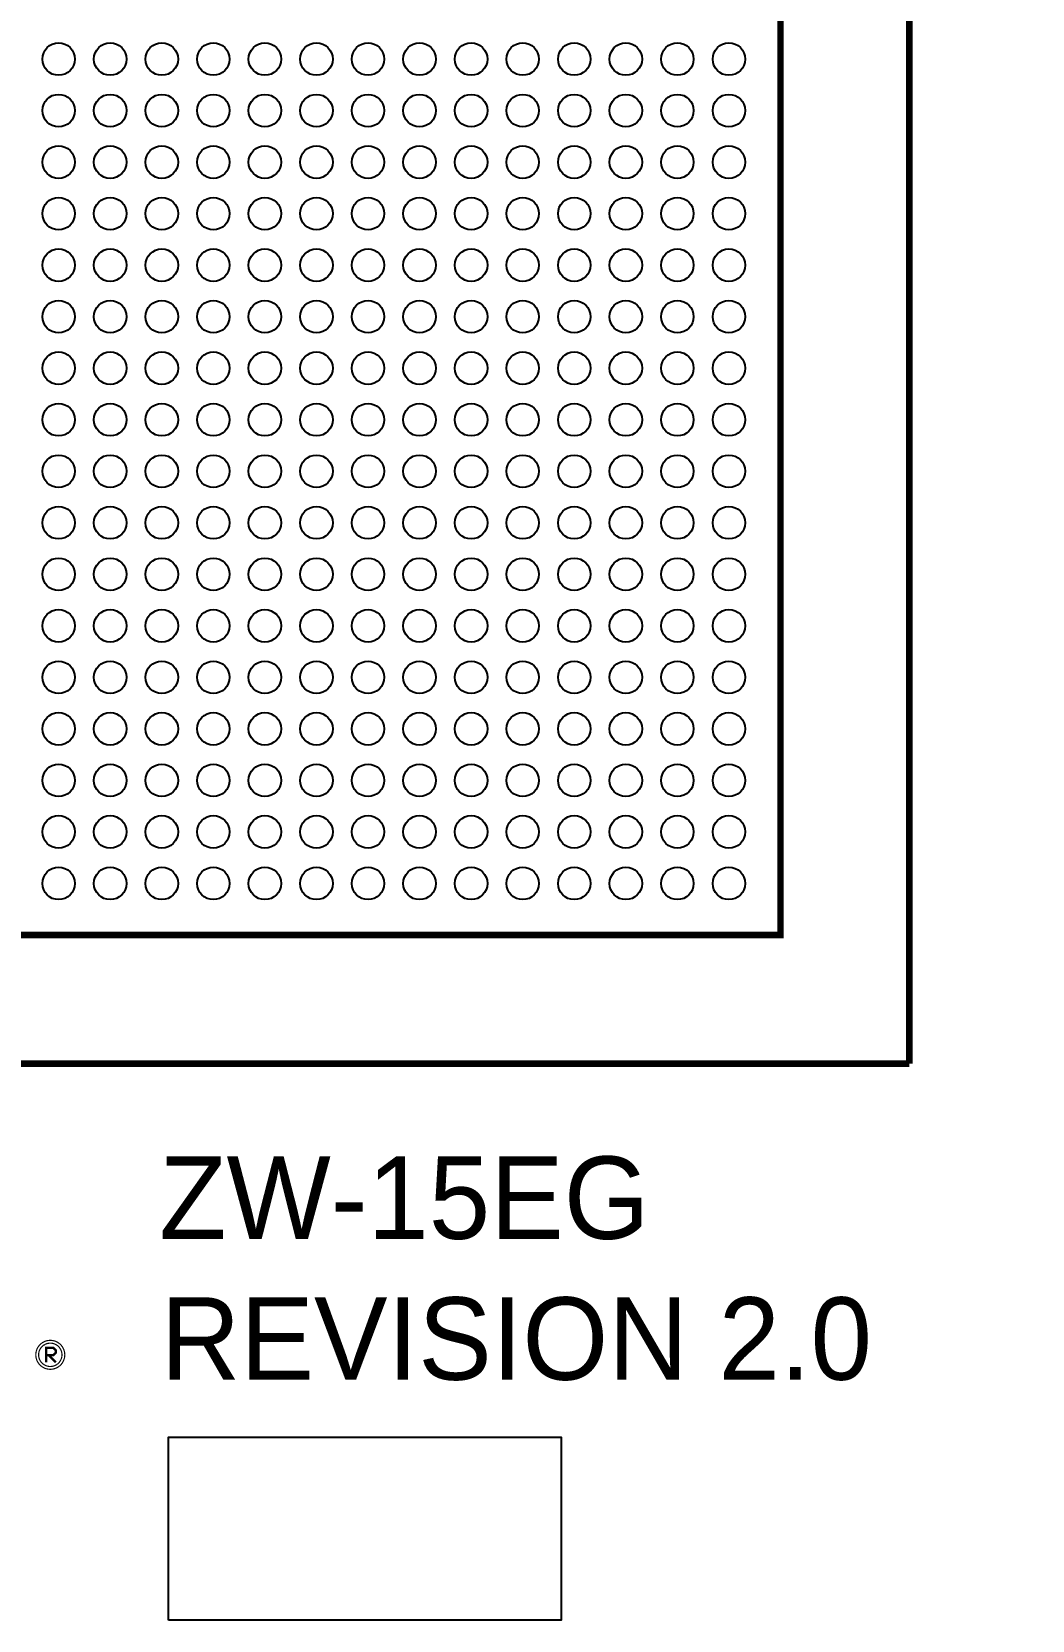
# Model space of a CAD drawing. Extents: x 35 to 236, y 10 to 166.
# Drawn here: x 97.98 to 117.38, y 51.7 to 82.53 of the extents above; entities that cross this region are included whole.
import ezdxf

# ---------------------------------------------------------------- set-up
doc = ezdxf.new("R2010")
doc.units = 0
for name, color, linetype in [('BG_SILKSCREEN_TOP', 254, 'CONTINUOUS'), ('PG_SILKSCREEN_TOP', 254, 'CONTINUOUS'), ('PIN_SOLDERMASK_TOP', 85, 'CONTINUOUS')]:
    doc.layers.add(name, color=color, linetype=linetype)

msp = doc.modelspace()

# ---------------------------------------------------------------- linework, layer by layer
at = {"layer": 'BG_SILKSCREEN_TOP', "const_width": 0.0229}
for points in [[(98.6189, 56.8502, 1.000056), (98.0569, 56.8502, 0.999944), (98.6189, 56.8502)], [(98.5645, 56.8502, 1.00007), (98.1113, 56.8502, 0.99993), (98.5645, 56.8502)]]:
    msp.add_lwpolyline(points, format="xyb", dxfattribs=at)
at = {"layer": 'BG_SILKSCREEN_TOP'}
msp.add_lwpolyline([(98.2314, 57.0315), (98.2314, 57.0331)], dxfattribs=at)
at = {"layer": 'BG_SILKSCREEN_TOP', "const_width": 0.0457}
for points in [[(98.257, 56.7057), (98.257, 56.9868), (98.3975, 56.9868), (98.4443, 56.94), (98.4443, 56.8931), (98.3975, 56.8462), (98.257, 56.8462)], [(98.3039, 56.8462), (98.4443, 56.7057)]]:
    msp.add_lwpolyline(points, dxfattribs=at)
at = {"layer": 'BG_SILKSCREEN_TOP'}
msp.add_lwpolyline([(100.6276, 51.6987), (100.6276, 55.2547), (108.2476, 55.2547), (108.2476, 51.6987)], close=True, dxfattribs=at)
at = {"layer": 'PG_SILKSCREEN_TOP', "const_width": 0.127}
for points in [[(115, 62.5), (115, 99.5824), (117.3185, 101.9009)], [(77.5, 65), (112.5, 65), (112.5, 100), (77.5, 100), (77.5, 65)], [(115, 62.5), (77.9176, 62.5)]]:
    msp.add_lwpolyline(points, dxfattribs=at)
at = {"layer": 'PIN_SOLDERMASK_TOP'}
for centre in [(98.5, 82), (99.5, 82), (100.5, 82), (101.5, 82), (102.5, 82), (103.5, 82), (104.5, 82), (105.5, 82), (106.5, 82), (107.5, 82), (108.5, 82), (109.5, 82), (110.5, 82), (111.5, 82), (98.5, 81), (99.5, 81), (100.5, 81), (101.5, 81), (102.5, 81), (103.5, 81), (104.5, 81), (105.5, 81), (106.5, 81), (107.5, 81), (108.5, 81), (109.5, 81), (110.5, 81), (111.5, 81), (98.5, 80), (99.5, 80), (100.5, 80), (101.5, 80), (102.5, 80), (103.5, 80), (104.5, 80), (105.5, 80), (106.5, 80), (107.5, 80), (108.5, 80), (109.5, 80), (110.5, 80), (111.5, 80), (98.5, 79), (99.5, 79), (100.5, 79), (101.5, 79), (102.5, 79), (103.5, 79), (104.5, 79), (105.5, 79), (106.5, 79), (107.5, 79), (108.5, 79), (109.5, 79), (110.5, 79), (111.5, 79), (98.5, 78), (99.5, 78), (100.5, 78), (101.5, 78), (102.5, 78), (103.5, 78), (104.5, 78), (105.5, 78), (106.5, 78), (107.5, 78), (108.5, 78), (109.5, 78), (110.5, 78), (111.5, 78), (98.5, 77), (99.5, 77), (100.5, 77), (101.5, 77), (102.5, 77), (103.5, 77), (104.5, 77), (105.5, 77), (106.5, 77), (107.5, 77), (108.5, 77), (109.5, 77), (110.5, 77), (111.5, 77), (98.5, 76), (99.5, 76), (100.5, 76), (101.5, 76), (102.5, 76), (103.5, 76), (104.5, 76), (105.5, 76), (106.5, 76), (107.5, 76), (108.5, 76), (109.5, 76), (110.5, 76), (111.5, 76), (98.5, 75), (99.5, 75), (100.5, 75), (101.5, 75), (102.5, 75), (103.5, 75), (104.5, 75), (105.5, 75), (106.5, 75), (107.5, 75), (108.5, 75), (109.5, 75), (110.5, 75), (111.5, 75), (98.5, 74), (99.5, 74), (100.5, 74), (101.5, 74), (102.5, 74), (103.5, 74), (104.5, 74), (105.5, 74), (106.5, 74), (107.5, 74), (108.5, 74), (109.5, 74), (110.5, 74), (111.5, 74), (98.5, 73), (99.5, 73), (100.5, 73), (101.5, 73), (102.5, 73), (103.5, 73), (104.5, 73), (105.5, 73), (106.5, 73), (107.5, 73), (108.5, 73), (109.5, 73), (110.5, 73), (111.5, 73), (98.5, 72), (99.5, 72), (100.5, 72), (101.5, 72), (102.5, 72), (103.5, 72), (104.5, 72), (105.5, 72), (106.5, 72), (107.5, 72), (108.5, 72), (109.5, 72), (110.5, 72), (111.5, 72), (98.5, 71), (99.5, 71), (100.5, 71), (101.5, 71), (102.5, 71), (103.5, 71), (104.5, 71), (105.5, 71), (106.5, 71), (107.5, 71), (108.5, 71), (109.5, 71), (110.5, 71), (111.5, 71), (98.5, 70), (99.5, 70), (100.5, 70), (101.5, 70), (102.5, 70), (103.5, 70), (104.5, 70), (105.5, 70), (106.5, 70), (107.5, 70), (108.5, 70), (109.5, 70), (110.5, 70), (111.5, 70), (98.5, 69), (99.5, 69), (100.5, 69), (101.5, 69), (102.5, 69), (103.5, 69), (104.5, 69), (105.5, 69), (106.5, 69), (107.5, 69), (108.5, 69), (109.5, 69), (110.5, 69), (111.5, 69), (98.5, 68), (99.5, 68), (100.5, 68), (101.5, 68), (102.5, 68), (103.5, 68), (104.5, 68), (105.5, 68), (106.5, 68), (107.5, 68), (108.5, 68), (109.5, 68), (110.5, 68), (111.5, 68), (98.5, 67), (99.5, 67), (100.5, 67), (101.5, 67), (102.5, 67), (103.5, 67), (104.5, 67), (105.5, 67), (106.5, 67), (107.5, 67), (108.5, 67), (109.5, 67), (110.5, 67), (111.5, 67), (98.5, 66), (99.5, 66), (100.5, 66), (101.5, 66), (102.5, 66), (103.5, 66), (104.5, 66), (105.5, 66), (106.5, 66), (107.5, 66), (108.5, 66), (109.5, 66), (110.5, 66), (111.5, 66)]:
    msp.add_circle(centre, 0.315, dxfattribs=at)

# ---------------------------------------------------------------- texts
at = {"layer": 'BG_SILKSCREEN_TOP'}
for s, p in [('ZW-15EG', (100.45, 59.1)), ('REVISION 2.0', (100.4792, 56.3662))]:
    msp.add_text(s, height=1.6002, dxfattribs=at).set_placement(p)

doc.saveas('drawing.dxf')
